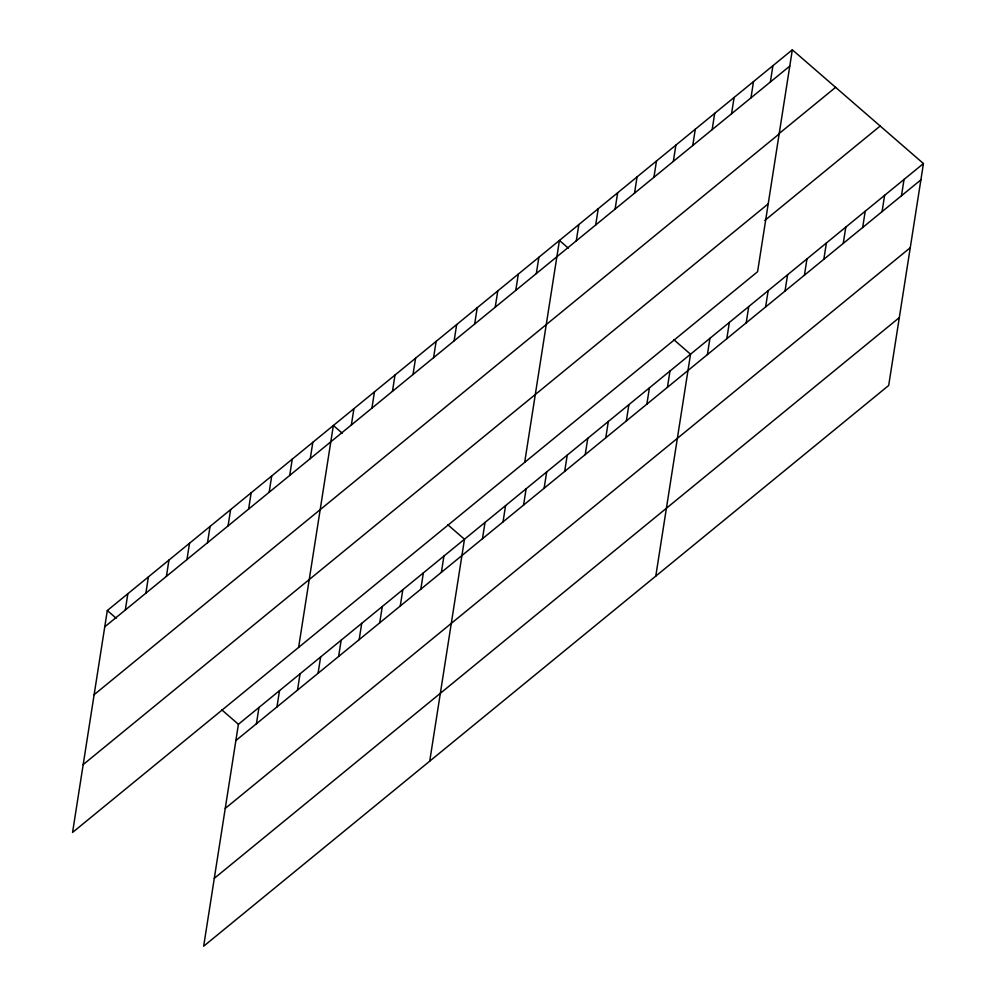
<?xml version="1.0" encoding="UTF-8"?>
<svg xmlns="http://www.w3.org/2000/svg" width="996" height="996" viewBox="0 0 996 996"><rect width="100%" height="100%" fill="white"/><g stroke="black" fill="none" stroke-linecap="round" stroke-linejoin="round"><path stroke-width="1.49" d="M792.33 49.8L107.307 610.536L72.559 832.444L757.583 271.721L792.33 49.8L923.441 163.556L888.693 385.464L203.67 946.2L238.418 724.279L923.441 163.556M125.309 610L127.862 593.716M145.864 593.18L148.404 576.883M166.407 576.36L168.959 560.063M186.962 559.54L189.514 543.243M207.517 542.72L210.056 526.423M228.059 525.9L230.611 509.603M248.614 509.068L251.166 492.783M269.169 492.248L271.709 475.951M289.712 475.428L292.264 459.131M256.42 723.756L258.972 707.459M310.266 458.608L312.819 442.311M276.963 706.936L279.515 690.639M298.613 647.4L333.361 425.491L342.238 433.185M297.518 690.116L300.07 673.819M351.364 424.968L353.916 408.671M318.073 673.296L320.625 656.999M371.919 408.136L374.471 391.851M338.615 656.464L341.167 640.179M392.474 391.316L395.014 375.019M359.17 639.644L361.722 623.347M413.016 374.496L415.569 358.199M379.725 622.824L382.277 606.527M433.571 357.676L436.124 341.379M400.268 606.004L402.82 589.707M454.126 340.856L456.666 324.559M420.822 589.184L423.375 572.887M474.669 324.036L477.221 307.739M441.377 572.364L443.93 556.067M495.224 307.204L497.776 290.919M429.724 761.156L464.472 539.247L447.839 524.805M515.779 290.384L518.318 274.087M482.475 538.712L485.027 522.427M536.321 273.564L538.873 257.267M503.03 521.892L505.582 505.595M524.68 462.368L559.428 240.447L568.305 248.153M523.572 505.072L526.125 488.775M576.286 240.858L578.838 224.561M544.127 488.252L546.68 471.955M595.695 224.971L598.247 208.674M564.682 471.432L567.234 455.135M615.105 209.085L617.657 192.788M585.225 454.599L587.777 438.315M634.514 193.199L637.067 176.902M605.78 437.779L608.332 421.495M653.924 177.3L656.476 161.016M626.335 420.959L628.887 404.662M673.333 161.414L675.886 145.13M646.877 404.139L649.429 387.842M692.743 145.528L695.295 129.231M667.432 387.32L669.984 371.022M712.152 129.642L714.705 113.345M655.779 576.111L690.539 354.203L673.894 339.76M731.562 113.756L734.102 97.459M707.397 354.613L709.949 338.316M750.972 97.869L753.511 81.572M726.806 338.715L729.346 322.43M770.369 81.983L772.921 65.686M746.203 322.829L748.755 306.544M765.613 306.942L768.165 290.658M785.022 291.056L787.575 274.759M804.432 275.17L806.984 258.873M823.841 259.284L826.394 242.987M843.251 243.398L845.803 227.1M862.661 227.511L865.213 211.214M882.07 211.625L884.622 195.328M901.48 195.739L904.032 179.442M104.754 626.833L789.778 66.097M778.511 134.062L835.607 87.337M94.134 694.685L779.158 133.95M83.178 764.592L768.215 203.856M764.866 220.402L880.178 126.019M235.865 740.576L920.889 179.853M225.233 808.428L910.269 247.705M214.289 878.348L899.313 317.612M107.307 610.536L116.183 618.23M221.772 709.849L238.418 724.279"/></g></svg>
